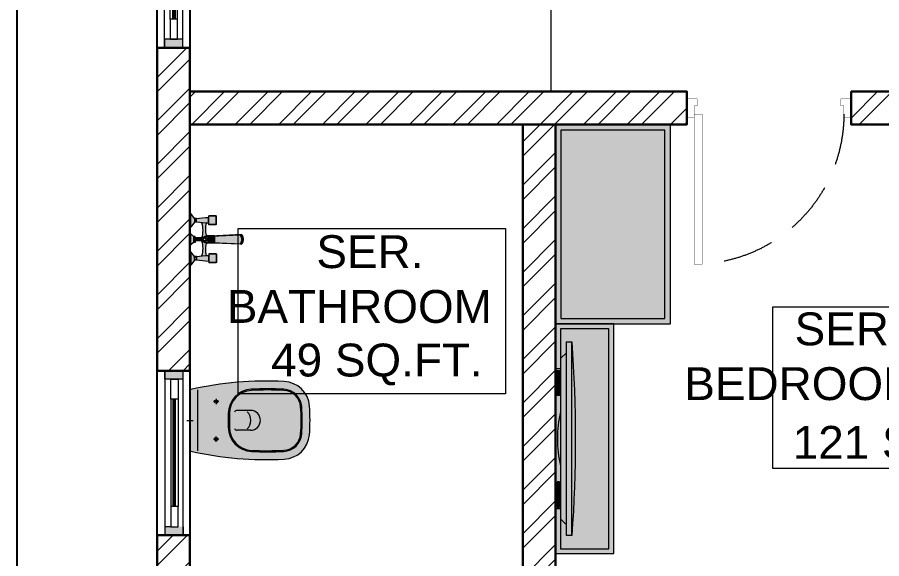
# Model space of a CAD drawing. Header units: inches. Extents: x 16106347 to 16308397, y -515360 to -420631.
# Drawn here: x 16155796 to 16159745, y -507054 to -504582 of the extents above; entities that cross this region are included whole.
import ezdxf

# ---------------------------------------------------------------- set-up
doc = ezdxf.new("R2010")
doc.units = ezdxf.units.IN
doc.header["$LTSCALE"] = 1000
doc.header["$MEASUREMENT"] = 0
doc.linetypes.add('DASHED2', pattern=[0.375, 0.25, -0.125])
doc.layers.get('0').update_dxf_attribs({"color": 1})
for name, color, linetype, lineweight in [('$TD_AUDIT_GENERATED_(12FAFF)', 37, 'Continuous', 20), ('APPLIANCES', 252, 'Continuous', 20), ('CHHAJJA', 251, 'Continuous', 25), ('Dimension', 18, 'Continuous', 5), ('DOOR', 251, 'Continuous', 20), ('FIXURE', 252, 'Continuous', 20), ('HA', 253, 'Continuous', 5), ('HACTH', 8, 'Continuous', 5), ('hatch', 8, 'Continuous', 5), ('moveis', 254, 'Continuous', 5), ('P GLASS', 140, 'Continuous', 25), ('parede', 7, 'Continuous', 30), ('SANITARY', 251, 'Continuous', 13), ('stone', 251, 'Continuous', 18), ('WALL', 7, 'Continuous', 30), ('window', 150, 'Continuous', 9)]:
    doc.layers.add(name, color=color, linetype=linetype, lineweight=lineweight)
for name, color, linetype in [('00', 252, 'Continuous'), ('FURINTURE', 37, 'Continuous'), ('TEXT', 7, 'Continuous')]:
    doc.layers.add(name, color=color, linetype=linetype)
doc.styles.add('ARIAL', font='ARIALN.TTF')
pattern_1 = [(45, (20506.61129899696, 338131.1568490627), (-3.97747564417433, 3.97747564417433), []), (45, (20509.262949422, 338131.1568490627), (-3.97747564417433, 3.97747564417433), [])]

# ---------------------------------------------------------------- blocks, each defined once
blk = doc.blocks.new('SERSTORAGE')
at = {"layer": 'HACTH'}
blk.add_hatch(color=254, dxfattribs=at).paths.add_polyline_path([(355746.3430539289, -14311.46403775403), (355746.3430539289, -14347.83966052871), (355767.3430539289, -14347.83966052871), (355767.3430539289, -14311.46403775403)])
at = {"layer": 'Dimension'}
for points in [[(355767.3430539289, -14311.46403775403), (355746.3430539289, -14311.46403775403), (355746.3430539289, -14347.83966052871), (355767.3430539289, -14347.83966052871)], [(355766.3430539289, -14312.46403775403), (355747.3430539289, -14312.46403775403), (355747.3430539289, -14346.83966052871), (355766.3430539289, -14346.83966052871)]]:
    blk.add_lwpolyline(points, close=True, dxfattribs=at)
blk = doc.blocks.new('756756777')
at = {"layer": 'HACTH', "lineweight": -3, "ltscale": 1.5}
for points in [[(355678.2037085971, -14249.46429851366), (355674.8771961224, -14249.46429851366), (355674.8771961224, -14251.00348412752), (355675.9483576574, -14251.00348412752), (355677.2676596122, -14251.00348412752), (355678.2037085971, -14251.00348412752)], [(355678.2036440861, -14289.92515296347), (355674.8771316113, -14289.92515296347), (355674.8771316113, -14291.46433857733), (355678.2036440861, -14291.46433857733), (355678.2036440861, -14289.9379445391)]]:
    blk.add_hatch(color=252, dxfattribs=at).paths.add_polyline_path(points)
at = {"layer": 'P GLASS', "color": 140, "ltscale": 19}
for points in [[(355676.4454683766, -14254.66821177956), (355676.4454038655, -14286.26042531132)], [(355676.770548893, -14254.66821177956), (355676.770484382, -14286.26042531132)]]:
    blk.add_lwpolyline(points, dxfattribs=at)
at = {"layer": 'window', "color": 18, "ltscale": 19}
for p, q in [((355674.8771961224, -14251.00348412752, -0.0007283721825542992), (355674.8771961224, -14249.46429851366, -0.0007283721825542992)), ((355678.2037085971, -14251.00348412752, -0.0007283721825542992), (355678.2037085971, -14249.46429851366, -0.0007283721825542992)), ((355675.9483576574, -14251.00348412752, -0.0007283721825542992), (355674.8771961224, -14251.00348412752, -0.0007283721825542992)), ((355677.2676596122, -14286.26042531132), (355677.2676596122, -14254.66821177956, -0.0007283721825542991)), ((355674.8771316113, -14289.92515296347), (355674.8771316113, -14291.46433857733)), ((355675.9482931464, -14289.92515296347), (355674.8771316113, -14289.92515296347)), ((355675.9482931464, -14289.92515296347), (355677.2675951011, -14289.92515296347)), ((355677.2675951011, -14289.92515296347), (355675.9482931464, -14289.92515296347)), ((355678.2036440861, -14289.92515296347), (355677.2675951011, -14289.92515296347)), ((355678.2036440861, -14289.92515296347), (355678.2036440861, -14291.46433857733))]:
    blk.add_line(p, q, dxfattribs=at)
at = {"layer": 'window', "color": 7}
blk.add_line((355675.9482931464, -14286.26042531132), (355675.9483576574, -14254.66821177956, -0.0007283721825542991), dxfattribs=at)
at = {"layer": 'window', "color": 18, "ltscale": 19}
for points in [[(355678.2037085971, -14249.46429851366), (355678.2036440861, -14291.46433857733), (355674.8771316113, -14291.46433857733), (355674.8771961224, -14249.46429851366)], [(355677.2675951011, -14289.92515296347), (355677.2675951011, -14286.26042531132), (355675.9482931464, -14286.26042531132), (355675.9482931464, -14289.92515296347)]]:
    blk.add_lwpolyline(points, close=True, dxfattribs=at)
at = {"layer": 'window', "color": 18, "ltscale": 19, "elevation": -0.0007283721826427053}
blk.add_lwpolyline([(355677.2675951011, -14251.00348412752), (355677.2675951011, -14254.66821177956), (355675.9482931464, -14254.66821177956), (355675.9482931464, -14251.00348412752)], close=True, dxfattribs=at)
blk = doc.blocks.new('TYYUTYU')
at = {"layer": 'moveis', "lineweight": 5, "ltscale": 0.08, "extrusion": (0, 0, -1)}
h = blk.add_hatch(dxfattribs=at)
h.set_pattern_fill('_USER,_O', color=0, scale=0.2722797109916579, angle=89.96665077303169, double=1, pattern_type=0)
h.set_pattern_definition([(269.9666507730317, (-418241.7409971727, 7370.686365234757), (-0.2722796648692947, 0.0001584814351978546), []), (179.9666507730317, (-418241.7409971727, 7370.686365234757), (0.0001584814351978379, 0.2722796648692946), [])])
h.paths.add_polyline_path([(-418471.6186656894, 7237.245557761955), (-418471.6156463675, 7242.432915796491), (-418471.1180124527, 7242.432626146739), (-418471.1210317746, 7237.245268112203)])
h = blk.add_hatch(dxfattribs=at)
h.set_pattern_fill('_USER,_O', color=0, scale=0.2722797109916579, angle=89.96665077303169, double=1, pattern_type=0)
h.set_pattern_definition([(89.9666507730317, (-418241.906850316, 7085.741707620788), (-0.2722796648692947, 0.0001584814351978546), []), (179.9666507730317, (-418241.906850316, 7085.741707620788), (-0.0001584814351978712, -0.2722796648692946), [])])
h.paths.add_polyline_path([(-418471.6290236472, 7219.450026964474), (-418471.632042969, 7214.262668929938), (-418471.1344090542, 7214.262379280186), (-418471.1313897323, 7219.449737314722)])
at = {"layer": 'parede', "ltscale": 0.08, "extrusion": (0, 0, -1)}
h = blk.add_hatch(color=256, dxfattribs=at)
h.dxf.hatch_style = 1
h.paths.add_polyline_path([(-418474.1647967135, 7248.312711724566), (-418474.1880363015, 7208.385844470566), (-418473.039370546, 7208.385175885198), (-418473.016130958, 7248.312043139198)])
h = blk.add_hatch(color=256, dxfattribs=at)
h.dxf.hatch_style = 1
edge = h.paths.add_edge_path()
edge.add_line((-418474.1880363015, 7208.385844470564), (-418474.1647967135, 7248.312711724553))
edge.add_arc((-418203.3787599169, 7228.191659270924), 271.5325661423529, 175.7503842617538, 184.182917284265)
h = blk.add_hatch(color=256, dxfattribs=at)
h.dxf.hatch_style = 1
edge = h.paths.add_edge_path()
edge.add_line((-418473.0174721598, 7246.007786153839), (-418473.0380293443, 7210.689432870565))
edge.add_line((-418473.0380293443, 7210.689432870564), (-418471.9355992045, 7211.745015075137))
edge.add_line((-418471.9355992045, 7211.745015075136), (-418471.9291758343, 7222.780711875264))
edge.add_arc((-418495.935411226, 7228.362054403762), 24.64651541490463, 346.9115099440705, 373.0217916019929)
edge.add_line((-418471.9226948184, 7233.915447315087), (-418471.9162715779, 7244.950921317456))
edge.add_line((-418471.9162715779, 7244.950921317455), (-418473.0174721597, 7246.007786153838))
h = blk.add_hatch(color=256, dxfattribs=at)
h.dxf.hatch_style = 1
edge = h.paths.add_edge_path()
edge.add_line((-418471.9175370537, 7242.776765620672), (-418471.9226948184, 7233.915447315101))
edge.add_arc((-418495.935411226, 7228.362054403771), 24.64651541490639, -13.08849005594709, 13.021791602010524, ccw=False)
edge.add_line((-418471.9291758344, 7222.780711875264), (-418471.9343337288, 7213.91917077192))
edge.add_line((-418471.9343337287, 7213.91917077192), (-418470.832518368, 7213.918529456019))
edge.add_line((-418470.832518368, 7213.918529456021), (-418470.8157216929, 7242.776124304761))
edge.add_line((-418470.8157216929, 7242.776124304761), (-418471.9175370537, 7242.776765620673))
h.paths.add_polyline_path([(-418471.1313897323, 7219.449737314717), (-418471.1344090542, 7214.262379280181), (-418471.632042969, 7214.262668929932), (-418471.6290236472, 7219.450026964469)], flags=16)
h.paths.add_polyline_path([(-418471.1210317746, 7237.245268112205), (-418471.6186656894, 7237.245557761957), (-418471.6156463675, 7242.432915796493), (-418471.1180124527, 7242.432626146741)], flags=16)
at = {"layer": 'APPLIANCES', "color": 18, "lineweight": 9, "ltscale": 0.08, "extrusion": (0, 0, -1)}
for p, q in [((418473.016130958, 7248.3120431392, -3.168375194324627e-08), (418474.1647967136, 7248.312711724566, -3.168375194324627e-08)), ((418473.016130958, 7248.312043139207, -3.168375194324627e-08), (418473.039370546, 7208.385175885198, -3.168375194324627e-08)), ((418473.0174721598, 7246.007786153839, -3.168375194324627e-08), (418471.9162715779, 7244.950921317457, -3.168375194324627e-08)), ((418471.9226948184, 7233.915447315103, -3.168375194324627e-08), (418471.9162715779, 7244.950921317457, -3.168375194324627e-08)), ((418471.9175370537, 7242.776765620669, -3.168375194324627e-08), (418470.8157216929, 7242.776124304764, -3.168375194324627e-08)), ((418470.832518368, 7213.918529456012, -3.168375194324627e-08), (418470.8157216929, 7242.776124304764, -3.168375194324627e-08)), ((418471.9355992045, 7211.745015075137, -3.168375194324627e-08), (418471.9291758344, 7222.780711875266, -3.168375194324627e-08)), ((418471.9343337287, 7213.919170771924, -3.168375194324627e-08), (418470.832518368, 7213.918529456019, -3.168375194324627e-08)), ((418473.0380293443, 7210.689432870566, -3.168375194324627e-08), (418471.9355992045, 7211.745015075137, -3.168375194324627e-08)), ((418474.1880363015, 7208.385844470566, -3.168375194324627e-08), (418473.039370546, 7208.385175885198, -3.168375194324627e-08))]:
    blk.add_line(p, q, dxfattribs=at)
at = {"layer": 'APPLIANCES', "color": 18, "lineweight": 5, "ltscale": 0.08, "extrusion": (0, 0, -1)}
blk.add_line((418474.1880363015, 7208.385844470566, -3.168375194324627e-08), (418474.1647967136, 7248.312711724566, -3.168375194324627e-08), dxfattribs=at)
at = {"layer": 'APPLIANCES', "color": 18, "lineweight": 5, "ltscale": 0.08, "extrusion": (0, 0, -1), "elevation": 3.168375194324627e-08}
for points in [[(-418471.6156463675, 7242.432915796493), (-418471.6186656894, 7237.245557761957), (-418471.1210317746, 7237.245268112205), (-418471.1180124527, 7242.432626146741)], [(-418471.632042969, 7214.26266892994), (-418471.6290236472, 7219.450026964476), (-418471.1313897323, 7219.449737314724), (-418471.1344090542, 7214.262379280188)]]:
    blk.add_lwpolyline(points, close=True, dxfattribs=at)
at = {"layer": 'APPLIANCES', "color": 18, "lineweight": 9, "ltscale": 0.08, "extrusion": (0, 0, -1)}
for centre, radius, start, end in [((-418202.2787360455, 7228.191018997868, 3.168375194324627e-08), 272.6296251396719, 175.767380983559, 184.1659205625454), ((-418495.935411226, 7228.362054403769, 3.168375194324627e-08), 24.64651541490721, 346.9115099442315, 13.02179160189536)]:
    blk.add_arc(centre, radius, start, end, dxfattribs=at)
blk = doc.blocks.new('TYTYUTYUTYU')
at = {"layer": 'hatch', "ltscale": 1.5}
h = blk.add_hatch(color=7, dxfattribs=at)
h.dxf.hatch_style = 1
h.paths.add_polyline_path([(154443.3576351248, -48164.60879971767), (154443.3576351248, -48176.60879971767), (154490.7184487747, -48176.60879971767), (154490.7184487747, -48164.60879971767)])
at = {"layer": 'stone', "ltscale": 1.5}
for points in [[(154443.3576351248, -48164.60879971767), (154443.3576351248, -48176.60879971767), (154490.7184487747, -48176.60879971767), (154490.7184487747, -48164.60879971767)], [(154444.3576351248, -48165.60879971767), (154444.3576351248, -48175.60879971767), (154489.7184487747, -48175.60879971767), (154489.7184487747, -48165.60879971767)]]:
    blk.add_lwpolyline(points, close=True, dxfattribs=at)
at = {"layer": 'APPLIANCES', "lineweight": 25, "rotation": 90}
blk.add_blockref('TYYUTYU', (161695.3853688301, -466647.4329197481, 3.168375194324627e-08), dxfattribs=at)
blk = doc.blocks.new('A$C5E5D5B29')
h = blk.add_hatch(color=256)
h.paths.add_polyline_path([(147.5788899718318, 209.2871160797658), (115.8288899718318, 209.28711607943), (115.8288899718318, 173.7271160799428), (147.5788899718318, 173.7271160799428)])
h.paths.add_polyline_path([(148.8488899720833, 204.207116079866), (147.5788899718318, 204.207116079866), (147.5788899718318, 178.8071160798426), (148.8488899718504, 178.8071160798426)])
h.paths.add_polyline_path([(207.35862698243, 196.6567214558017), (200.0204393207095, 196.6567214565584), (200.0204393207095, 186.3575107028009), (207.35862698243, 186.3575107031502)])
h.paths.add_polyline_path([(207.35862698243, 199.2315241448814), (200.0204393207095, 199.2315241448814), (200.0204393207095, 196.6567214565584), (207.35862698243, 196.6567214558017)])
h.paths.add_polyline_path([(207.35862698243, 186.3575107031502), (200.0204393207095, 186.3575107028009), (200.0204393207095, 183.782708014478), (207.35862698243, 183.782708014478)])
h.paths.add_polyline_path([(208.9035085954238, 199.2315241448814), (207.35862698243, 199.2315241448814), (207.35862698243, 183.782708014478), (208.9035085954238, 183.782708014478)])
h.paths.add_polyline_path([(223.9634494027123, 220.0821160802152), (208.9035085954238, 199.2315241448814), (208.9035085954238, 183.7827080150376), (223.9634494027123, 162.9321160802501)])
h.paths.add_polyline_path([(227.7995514189825, 220.0821160802152), (223.9634494027123, 220.0821160802152), (223.9634494027123, 162.9321160802501), (227.7995514189825, 162.9321160802501)])
h.paths.add_polyline_path([(173.467191617703, 116.3910389638828), (176.9092142458953, 116.3910389639187), (165.9106916177552, 122.7410389638389), (154.9121689896565, 116.391038963804), (154.9121689896565, 103.6910389638506), (165.9106916177552, 97.34103896381569), (176.9092142460243, 103.6910389639489), (173.467191617703, 103.6910389639182)])
h.paths.add_polyline_path([(147.5788899718318, 46.35496184701333), (115.8288899718318, 46.35496184701329), (115.8288899718318, 10.7949618474679), (147.5788899718318, 10.79496184713204)])
h.paths.add_polyline_path([(223.9634494027123, 57.14996184670596), (208.9035085954238, 36.29936991186037), (208.9035085954238, 20.85055378201645), (223.9634494027123, -3.81533173197e-05)])
h.paths.add_polyline_path([(227.7995514189825, 57.14996184670599), (223.9634494027123, 57.14996184670599), (223.9634494027123, -3.81533173197e-05), (227.7995514189825, -3.81533173197e-05)])
h = blk.add_hatch(color=256)
edge = h.paths.add_edge_path()
edge.add_ellipse((131.2527106746565, -242.3861285498133), major_axis=(-316.0341371394935, 316.0341371394935), ratio=0.9999999999997422, start_angle=306.14910945082966, end_angle=312.7436613895231, ccw=False)
edge.add_line((200.0204393207095, 199.2315241448814), (200.0204393207095, 183.7827080145705))
edge.add_ellipse((131.2527106746565, 625.4003607095219), major_axis=(316.0341371394903, 316.0341371394903), ratio=0.9999999999997402, start_angle=227.256338610477, end_angle=233.85089054917051, ccw=False)
edge.add_line((148.8488899718504, 178.8071160798426), (148.8488899720833, 204.207116079866))
h = blk.add_hatch(color=256)
edge = h.paths.add_edge_path()
edge.add_ellipse((281.5713411970064, 148.6552719296887), major_axis=(76.65954440082393, 76.65954440082393), ratio=0.9999999999999823, start_angle=117.68619401846439, end_angle=152.3138059815367, ccw=False)
edge.add_ellipse((131.2527106746565, 625.4003607095219), major_axis=(316.0341371394903, 316.0341371394903), ratio=0.99999999999974, start_angle=228.2372552480481, end_angle=231.0128934226414, ccw=False)
edge.add_ellipse((74.0129792704247, 153.4591713396949), major_axis=(-61.09003136825252, 61.09003136825246), ratio=1, start_angle=207.6839409176781, end_angle=242.3160590823222, ccw=False)
edge.add_ellipse((151.1187368363606, 131.2681628934806), major_axis=(4.543389869189744, 4.543389869189744), ratio=0.9999999999995828, start_angle=221.101698038198, end_angle=281.7429854289942, ccw=False)
edge.add_line((150.681906568352, 124.8577056302377), (150.681906568352, 123.5118565501743))
edge.add_line((150.681906568352, 123.5118565501743), (165.992353114251, 122.7881862508233))
edge.add_line((165.992353114251, 122.7881862508233), (165.9106916177552, 122.7410389638389))
edge.add_line((165.9106916177552, 122.7410389638389), (176.9092142458953, 116.3910389639187))
edge.add_line((176.9092142458953, 116.3910389639187), (178.0706611672816, 116.3910389639308))
for points in [[(5.86843234507328, 130.3566739065494), (12.70017100228963, 129.0910389636191, 0.3333333333373666), (12.70017100250161, 90.99103896305428), (5.868432344571524, 89.7254040212028, -0.2888544394049509), (5.868432344571495, 130.3566739057495)], [(12.70017100241967, 129.0910389634664), (123.165239901978, 124.5494534511047), (123.1652399017499, 95.53262447648113), (12.70017100228974, 90.99103896333678, -0.3333333333358034), (12.70017100218243, 129.0910389634761)], [(212.2656916177366, 97.34103896381569), (224.6460090894252, 86.55040402134182), (224.6460090894252, 133.5316739059053), (212.2656916177366, 122.7410389634315)], [(227.7995514189825, 133.5316739059053), (224.6460090894252, 133.5316739059053), (224.6460090894252, 86.55040402134182), (227.7995514189825, 86.55040402134182)]]:
    blk.add_hatch(color=256).paths.add_polyline_path(points)
h = blk.add_hatch(color=256)
h.paths.add_polyline_path([(124.2235732350964, 95.57613607144029), (150.681906568352, 96.66392594540265), (150.681906568352, 123.4181519824556), (124.2235732350964, 124.505941856165)])
h.paths.add_polyline_path([(126.5867551150732, 117.5372258393909), (126.5867551150732, 102.544852087507), (128.0843873077538, 102.544852087507), (143.8007310237735, 101.1212091794587), (143.8007310240064, 118.9608687474392), (128.0843873077538, 117.5372258393909)], flags=16)
h = blk.add_hatch(color=256)
h.paths.add_polyline_path([(175.0546916178427, 116.3910389638994), (173.467191617703, 116.3910389638828), (173.467191617703, 103.6910389639181), (175.0546916178427, 103.6910389639323)])
h.paths.add_polyline_path([(176.6421916177496, 116.391038963916), (175.0546916178427, 116.3910389638994), (175.0546916178427, 103.6910389639323), (176.6421916177496, 103.6910389639465)])
h.paths.add_polyline_path([(178.2296916176565, 116.3910389639325), (176.6421916177496, 116.391038963916), (176.6421916177496, 103.6910389639465), (178.2296916176565, 103.6910389639607)])
h.paths.add_polyline_path([(179.8171916177961, 116.3910389639491), (178.2296916176565, 116.3910389639325), (178.2296916176565, 103.6910389639607), (179.8171916177961, 103.6910389639749)])
h.paths.add_polyline_path([(181.404691617703, 116.3910389639656), (179.8171916177961, 116.3910389639491), (179.8171916177961, 103.6910389639749), (181.404691617703, 103.6910389639891)])
h.paths.add_polyline_path([(182.9921916178427, 116.3910389639822), (181.404691617703, 116.3910389639656), (181.404691617703, 103.6910389639891), (182.9921916178427, 103.6910389640033)])
h.paths.add_polyline_path([(184.5796916177496, 116.3910389639988), (182.9921916178427, 116.3910389639822), (182.9921916178427, 103.6910389640033), (184.5796916177496, 103.6910389640175)])
h.paths.add_polyline_path([(186.1671916176565, 116.3910389640153), (184.5796916177496, 116.3910389639988), (184.5796916177496, 103.6910389640175), (186.1671916176565, 103.6910389640317)])
h.paths.add_polyline_path([(187.754691617796, 116.3910389640319), (186.1671916176565, 116.3910389640153), (186.1671916176565, 103.6910389640317), (187.754691617796, 103.6910389640459)])
h.paths.add_polyline_path([(189.342191617703, 116.3910389640485), (187.754691617796, 116.3910389640319), (187.754691617796, 103.6910389640459), (189.342191617703, 103.6910389640601)])
h.paths.add_polyline_path([(190.9296916178426, 116.391038964065), (189.342191617703, 116.3910389640485), (189.342191617703, 103.6910389640601), (190.9296916178426, 103.6910389640743)])
h.paths.add_polyline_path([(192.5171916177496, 116.3910389640816), (190.9296916178426, 116.391038964065), (190.9296916178426, 103.6910389640743), (192.5171916177496, 103.6910389640885)])
h.paths.add_polyline_path([(193.7871916177682, 116.3910389640949), (192.5171916177496, 116.3910389640816), (192.5171916177496, 103.6910389640885), (193.7871916177682, 103.6910389640998)])
h.paths.add_polyline_path([(195.0571916177869, 116.3910389641081), (193.7871916177682, 116.3910389640949), (193.7871916177682, 103.6910389640998), (195.0571916177869, 103.6910389641112)])
h.paths.add_polyline_path([(196.3271916178055, 116.3910389641214), (195.0571916177869, 116.3910389641081), (195.0571916177869, 103.6910389641112), (196.3271916178055, 103.6910389641225)])
h.paths.add_polyline_path([(197.5971916175913, 116.3910389641346), (196.3271916178055, 116.3910389641214), (196.3271916178055, 103.6910389641225), (197.5971916175913, 103.6910389641339)])
h.paths.add_polyline_path([(198.8671916176099, 116.3910389641479), (197.5971916175913, 116.3910389641346), (197.5971916175913, 103.6910389641339), (198.8671916176099, 103.6910389641453)])
h.paths.add_polyline_path([(200.1371916176286, 116.3910389641611), (198.8671916176099, 116.3910389641479), (198.8671916176099, 103.6910389641453), (200.1371916176286, 103.6910389641566)])
h.paths.add_polyline_path([(201.026191617595, 116.3910389641704), (200.1371916176286, 116.3910389641611), (200.1371916176286, 103.6910389641566), (201.026191617595, 103.6910389641646)])
h.paths.add_polyline_path([(201.9151916175615, 116.3910389641797), (201.026191617595, 116.3910389641704), (201.026191617595, 103.6910389641646), (201.9151916175615, 103.6910389641725)])
h.paths.add_polyline_path([(202.804191617528, 116.391038964189), (201.9151916175615, 116.3910389641797), (201.9151916175615, 103.6910389641725), (202.804191617528, 103.6910389641805)])
h.paths.add_polyline_path([(203.6931916177273, 116.3910389641982), (202.804191617528, 116.391038964189), (202.804191617528, 103.6910389641805), (203.6931916177273, 103.6910389641884)])
h.paths.add_polyline_path([(204.3281916177366, 116.3910389642049), (203.6931916177273, 116.3910389641982), (203.6931916177273, 103.6910389641884), (204.3281916177366, 103.6910389641941)])
h.paths.add_polyline_path([(204.9631916177459, 116.3910389642115), (204.3281916177366, 116.3910389642049), (204.3281916177366, 103.6910389641941), (204.9631916177459, 103.6910389641998)])
h.paths.add_polyline_path([(210.995691617718, 116.391038963804), (204.9631916177459, 116.391038963804), (204.9631916177459, 103.6910389641998), (210.995691617718, 103.6910389649565)])
h.paths.add_polyline_path([(210.995691617718, 122.7410389630822), (204.9631916177459, 122.7410389630822), (204.9631916177459, 116.391038963804), (210.995691617718, 116.391038963804)])
h.paths.add_polyline_path([(210.995691617718, 103.6910389649565), (204.9631916177459, 103.6910389641998), (204.9631916175131, 97.34103896381569), (210.995691617718, 97.34103896381569)])
h.paths.add_polyline_path([(212.2656916177366, 122.7410389634315), (210.995691617718, 122.7410389634315), (210.995691617718, 116.391038963804), (210.995691617718, 103.6910389649565), (210.995691617718, 97.34103896381569), (212.2656916177366, 97.34103896381569)])
h = blk.add_hatch(color=256)
edge = h.paths.add_edge_path()
edge.add_ellipse((281.5713411970064, 71.42680599726738), major_axis=(76.65954440082393, 76.65954440082393), ratio=0.9999999999999825, start_angle=117.68619401846439, end_angle=152.3138059815367, ccw=False)
edge.add_line((178.0706611675691, 103.6910389639593), (176.9092142460242, 103.6910389639489))
edge.add_line((176.9092142460242, 103.6910389639489), (165.8155711029652, 97.28612110899613))
edge.add_line((165.8155711029652, 97.28612110899613), (165.9931655675406, 97.29342260670586))
edge.add_line((165.9931655675406, 97.29342260670586), (165.9923531136909, 97.29389167715465))
edge.add_line((165.9923531136909, 97.29389167715465), (150.681906568352, 96.5702213777243))
edge.add_line((150.681906568352, 96.5702213777243), (150.681906568352, 95.22437229665974))
edge.add_ellipse((151.1187368363606, 88.8139150334173), major_axis=(-4.543389869189744, 4.54338986918974), ratio=0.9999999999995828, start_angle=258.257014571006, end_angle=318.8983019618022, ccw=False)
edge.add_ellipse((74.0129792704247, 66.62290658720303), major_axis=(-61.09003136825251, 61.09003136825245), ratio=0.9999999999999999, start_angle=207.683940917678, end_angle=242.3160590823222, ccw=False)
edge.add_ellipse((131.2527106746565, -405.3182827825659), major_axis=(-316.0341371394943, 316.0341371394943), ratio=0.9999999999997355, start_angle=308.9871065773589, end_angle=311.7627447519493, ccw=False)
h = blk.add_hatch(color=256)
edge = h.paths.add_edge_path()
edge.add_line((148.8488899720833, 15.87496184709016), (148.8488899718504, 41.27496184705522))
edge.add_ellipse((131.2527106746565, -405.3182827825659), major_axis=(-316.0341371394943, 316.0341371394943), ratio=0.9999999999997358, start_angle=306.1491094508295, end_angle=312.7436613895229, ccw=False)
edge.add_line((200.0204393207095, 36.29936991238981), (200.0204393207095, 20.8505537820165))
edge.add_ellipse((131.2527106746565, 462.4682064767112), major_axis=(316.0341371394913, 316.0341371394913), ratio=0.9999999999997445, start_angle=227.2563386104768, end_angle=233.8508905491703, ccw=False)
at = {"layer": 'FIXURE', "color": 7}
for p, q in [((114.5588899718132, 173.7271160799428), (114.558889972046, 209.2871160794166)), ((114.558889972046, 209.2871160794166), (147.5788899718318, 209.2871160797658)), ((115.8240686650388, 210.5571160798427), (147.5788899718318, 210.5571160798427)), ((115.8288899718318, 172.4571160798659), (115.8288899718318, 210.5571160798427)), ((147.5788899718318, 172.4571160798659), (147.5788899718318, 210.5571160798427)), ((148.8488899720833, 204.207116079866), (147.5788899720646, 204.207116079866)), ((148.8488899718504, 178.8071160798426), (148.8488899720833, 204.207116079866)), ((200.0204393207095, 199.2315241448814), (207.35862698243, 199.2315241448814)), ((200.0204393207095, 183.782708014478), (200.0204393207095, 199.2315241448814)), ((207.35862698243, 196.6567214558017), (200.0204393207095, 196.6567214565584)), ((207.35862698243, 186.3575107031502), (200.0204393207095, 186.3575107028009)), ((207.35862698243, 199.2315241448814), (207.35862698243, 183.782708014478)), ((207.35862698243, 199.2315241448814), (208.9035085954238, 199.2315241448814)), ((208.9035085954238, 199.2315241448814), (223.9634494027123, 220.0821160802152)), ((208.9035085954238, 199.2315241448814), (208.9035085954238, 183.782708014478)), ((223.9634494027123, 162.9321160802501), (223.9634494027123, 220.0821160802152)), ((223.9634494027123, 220.0821160802152), (227.7995514189825, 220.0821160802152)), ((227.7995514189825, 162.9321160802501), (227.7995514189825, 220.0821160802152)), ((114.5588899718132, 173.7271160799428), (147.5788899718318, 173.7271160799428)), ((115.8240686650388, 172.4571160798659), (147.5788899718318, 172.4571160798659)), ((148.8488899718504, 178.8071160798426), (147.5788899720646, 178.8071160798426)), ((200.0204393207095, 183.782708014478), (207.35862698243, 183.782708014478)), ((207.35862698243, 183.782708014478), (208.9035085954238, 183.782708014478)), ((208.9035085961223, 183.7827080140705), (223.9634494027123, 162.9321160802501)), ((223.9634494027123, 162.9321160802501), (227.7995514189825, 162.9321160802501)), ((12.70017100265249, 129.0910389638156), (5.868432344403117, 130.3566739066736)), ((5.868432344635947, 130.356673905917), (165.9106916177552, 122.7920460990281)), ((165.9106916177552, 122.7920460990281), (12.70017100241966, 129.0910389634664)), ((123.1652399017475, 95.22437229729256), (123.1652399019804, 124.8577056300128)), ((123.1652399019804, 124.8577056300128), (150.681906568352, 124.857705630362)), ((124.2195554794743, 125.9160389638273), (150.681906568352, 125.9160389638273)), ((124.2235732350964, 94.1660389638273), (124.2235732350964, 125.9160389638273)), ((126.5867551150732, 117.5372258393909), (126.5867551150732, 102.544852087507)), ((128.0843873077538, 117.5372258393909), (126.5867551150732, 117.5372258393909)), ((128.0843873077538, 117.5372258401476), (143.8007310240064, 118.9608687474392)), ((128.0843873077538, 102.544852087507), (128.0843873077538, 117.5372258393909)), ((129.5132310239132, 117.6666556408163), (129.5132310239132, 102.415422287595)), ((131.1007310238201, 117.8104570967261), (131.1007310240529, 102.2716208309284)), ((132.6882310239598, 117.9542585530434), (132.6882310239598, 102.1278193750186)), ((134.2757310238667, 118.09806000971), (134.2757310238667, 101.984017918352)), ((135.8632310240064, 118.2418614659691), (135.8632310240064, 101.8402164620347)), ((137.4507310241461, 118.3856629222864), (137.4507310239132, 101.6964150053682)), ((139.0382310238201, 118.5294643786037), (139.0382310238201, 101.5526135487016)), ((140.6257310239598, 118.6732658348628), (140.6257310239598, 101.4088120924425)), ((142.2132310240995, 118.8170672907727), (142.2132310238667, 101.2650106357759)), ((143.8007310240064, 118.9608687474392), (143.8007310237735, 101.1212091794587)), ((150.681906568352, 94.1660389638273), (150.681906568352, 125.9160389638273)), ((154.9121689896565, 116.391038963804), (165.9106916177552, 122.7410389638389)), ((154.9121689896565, 103.6910389638506), (154.9121689896565, 116.391038963804)), ((165.9106916177552, 122.7410389638389), (176.9092142453883, 116.3910389642115)), ((165.9106916177552, 116.391038963804), (204.9631916177459, 116.3910389642115)), ((173.467191617703, 103.6910389638506), (173.467191617703, 116.3910389642115)), ((175.0546916178427, 103.6910389638506), (175.0546916178427, 116.3910389642115)), ((176.6421916177496, 103.6910389638506), (176.6421916177496, 116.3910389642115)), ((178.2296916176565, 103.6910389638506), (178.2296916176565, 116.3910389642115)), ((179.8171916177961, 103.6910389638506), (179.8171916177961, 116.3910389642115)), ((181.404691617703, 103.6910389638506), (181.404691617703, 116.3910389642115)), ((182.9921916178427, 103.6910389638506), (182.9921916178427, 116.3910389642115)), ((184.5796916177496, 103.6910389638506), (184.5796916177496, 116.3910389642115)), ((186.1671916176565, 103.6910389638506), (186.1671916176565, 116.3910389642115)), ((187.754691617796, 103.6910389638506), (187.754691617796, 116.3910389642115)), ((189.342191617703, 103.6910389638506), (189.342191617703, 116.3910389642115)), ((190.9296916178426, 103.6910389638506), (190.9296916178426, 116.3910389642115)), ((192.5171916177496, 103.6910389638506), (192.5171916177496, 116.3910389642115)), ((193.7871916177682, 103.6910389638506), (193.7871916177682, 116.3910389642115)), ((195.0571916177869, 103.6910389638506), (195.0571916177869, 116.3910389642115)), ((196.3271916178055, 103.6910389638506), (196.3271916178055, 116.3910389642115)), ((197.5971916175913, 103.6910389638506), (197.5971916175913, 116.3910389642115)), ((198.8671916176099, 103.6910389638506), (198.8671916176099, 116.3910389642115)), ((200.1371916176286, 103.6910389638506), (200.1371916176286, 116.3910389642115)), ((201.026191617595, 103.6910389638506), (201.026191617595, 116.3910389642115)), ((201.9151916175615, 103.6910389638506), (201.9151916175615, 116.3910389642115)), ((202.804191617528, 103.6910389638506), (202.804191617528, 116.3910389642115)), ((203.6931916177273, 103.6910389638506), (203.6931916177273, 116.3910389642115)), ((204.3281916177366, 103.6910389638506), (204.3281916177366, 116.3910389642115)), ((204.9631916177459, 116.3910389642115), (204.9631916177459, 122.7410389634315)), ((204.9631916175131, 122.7410389630822), (210.995691617718, 122.7410389630822)), ((204.9631916177459, 103.6910389638506), (204.9631916177459, 116.3910389642115)), ((204.9631916177459, 116.391038963804), (210.995691617718, 116.391038963804)), ((210.995691617718, 97.34103896381569), (210.995691617718, 122.7410389634315)), ((210.995691617718, 122.7410389634315), (212.2656916177366, 122.7410389634315)), ((212.2656916184351, 122.7410389638389), (224.6460090894252, 133.5316739059053)), ((212.2656916177366, 97.34103896381569), (212.2656916177366, 122.7410389634315)), ((224.6460090894252, 133.5316739059053), (224.6460090894252, 86.55040402134182)), ((224.6460090894252, 133.5316739059053), (227.7995514189825, 133.5316739059053)), ((227.7995514189825, 133.5316739059053), (227.7995514189825, 86.55040402134182)), ((5.868432344635947, 89.72540402098093), (165.9106916177552, 97.29003182897577)), ((12.70017100265249, 90.99103896308223), (5.868432344635947, 89.72540402098093)), ((165.9106916177552, 97.29003182897577), (12.70017100265249, 90.99103896308223)), ((123.1652399017475, 95.22437229729256), (150.681906568352, 95.22437229729256)), ((124.2195554794743, 94.1660389638273), (150.681906568352, 94.1660389638273)), ((126.5867551150732, 102.544852087507), (128.0843873077538, 102.544852087507)), ((128.0843873077538, 102.544852087507), (143.8007310237735, 101.1212091794587)), ((165.9106916177552, 97.34103896381569), (154.9121689896565, 103.6910389638506)), ((165.910691617988, 103.6910389638506), (204.9631916179787, 103.6910389641998)), ((176.9092142458539, 103.6910389638506), (165.9106916177552, 97.34103896381569)), ((204.9631916177459, 103.6910389638506), (204.9631916175131, 97.34103896381569)), ((204.9631916175131, 103.6910389641998), (210.995691617718, 103.6910389649565)), ((204.9631916175131, 97.34103896381569), (210.995691617718, 97.34103896381569)), ((210.995691617718, 97.34103896381569), (212.2656916177366, 97.34103896381569)), ((212.2656916177366, 97.34103896381569), (224.6460090894252, 86.55040402134182)), ((224.6460090894252, 86.55040402134182), (227.7995514189825, 86.55040402134182)), ((114.5588899718132, 46.35496184701333), (114.558889972046, 10.79496184748132)), ((114.5588899718132, 46.35496184701333), (147.5788899718318, 46.35496184701333)), ((115.8240686650388, 47.62496184709014), (147.5788899718318, 47.62496184709014)), ((115.8288899718318, 47.62496184709014), (115.8288899718318, 9.524961847055236)), ((147.5788899718318, 47.62496184709014), (147.5788899718318, 9.524961847055236)), ((148.8488899718504, 41.27496184705522), (147.5788899720646, 41.27496184705522)), ((148.8488899718504, 41.27496184705522), (148.8488899720833, 15.87496184709016)), ((208.9035085961223, 36.29936991282739), (223.9634494027123, 57.14996184670599)), ((223.9634494027123, 57.14996184670599), (223.9634494027123, -3.81533172913e-05)), ((223.9634494027123, 57.14996184670599), (227.7995514189825, 57.14996184670599)), ((227.7995514189825, 57.14996184670599), (227.7995514189825, -3.81533172913e-05)), ((114.558889972046, 10.79496184748132), (147.5788899718318, 10.79496184713207)), ((115.8240686650388, 9.524961847055236), (147.5788899718318, 9.524961847055236)), ((148.8488899720833, 15.87496184709016), (147.5788899720646, 15.87496184709016)), ((200.0204393207095, 36.29936991247814), (207.35862698243, 36.29936991247814)), ((200.0204393207095, 36.29936991247814), (200.0204393207095, 20.8505537820165)), ((207.35862698243, 33.72456722374773), (200.0204393207095, 33.72456722409697)), ((207.35862698243, 23.42535647109617), (200.0204393207095, 23.42535647039767)), ((200.0204393207095, 20.8505537820165), (207.35862698243, 20.8505537820165)), ((207.35862698243, 20.8505537820165), (207.35862698243, 36.29936991247814)), ((207.35862698243, 36.29936991247814), (208.9035085954238, 36.29936991247814)), ((207.35862698243, 20.8505537820165), (208.9035085954238, 20.8505537820165)), ((208.9035085954238, 20.8505537820165), (208.9035085954238, 36.29936991247814)), ((208.9035085954238, 20.8505537820165), (223.9634494027123, -3.81533172913e-05)), ((223.9634494027123, -3.81533172913e-05), (227.7995514189825, -3.81533172913e-05))]:
    blk.add_line(p, q, dxfattribs=at)
at = {"layer": 'FIXURE', "extrusion": (0, 0, -1)}
for centre, major_axis, ratio, start_param, end_param in [((131.2527106746565, -242.3861285498133), (-316.0341371394934, 316.0341371394934), 0.9999999999997422, 0.8247787011898265, 0.9398753452141329), ((131.2527106746565, 625.4003607095219), (316.0341371394903, 316.0341371394903), 0.99999999999974, 2.201717308375658, 2.316813952399962), ((74.0129792704247, 153.4591713396949), (-61.09003136825251, 61.09003136825245), 0.9999999999999999, 2.053972245735955, 2.658416734648731), ((281.5713411970064, 148.6552719296887), (76.65954440082393, 76.65954440082393), 0.9999999999999823, 3.624807896557937, 4.229173737416526), ((38.1001710020937, 110.041038963478), (26.94076836315744, 26.94076836315745), 0.9999999999999437, 3.364590005535069, 4.489391628439357), ((38.1001710020937, 110.041038963478), (-22.4506403026219, 22.4506403026219), 1, 4.854286034981592, 6.141288252582681), ((151.1187368363606, 131.2681628934806), (4.543389869189744, 4.543389869189744), 0.9999999999995828, 1.365842567045229, 2.424232694662746), ((165.9106916177552, 110.0410389638273), (-4.490128060535869, 4.490128060535869), 0.9999999999998256, 0.7853981633975354, 7.06858347057712), ((151.1187368363606, 88.8139150334173), (-4.543389869189745, 4.543389869189741), 0.9999999999995828, 0.7173599589270458, 1.775750086544561), ((74.0129792704247, 66.62290658720303), (-61.09003136825251, 61.09003136825245), 0.9999999999999999, 2.053972245735955, 2.658416734648731), ((281.5713411970064, 71.42680599726738), (76.65954440082393, 76.65954440082393), 0.9999999999999823, 3.624807896557937, 4.229173737416526), ((131.2527106746565, -405.3182827825659), (-316.0341371394943, 316.0341371394943), 0.9999999999997355, 0.8247787011898307, 0.9398753452141364), ((131.2527106746565, 462.4682064767112), (316.0341371394912, 316.0341371394912), 0.9999999999997445, 2.20171730837566, 2.316813952399965)]:
    blk.add_ellipse(centre, major_axis=major_axis, ratio=ratio, start_param=start_param, end_param=end_param, dxfattribs=at)
blk = doc.blocks.new('800mm wide flush door')
at = {"layer": 'DOOR', "const_width": 2.000000000000003}
for points in [[(34.99032286927104, 75.00000000034925), (34.8860658747144, 804.9999837288633), (74.89574218913913, 805.0056978226639), (75, 75.00000000093132)], [(49.99513658741489, 34.95130090415478), (34.99513673223555, 34.94921381387394), (34.988529747352, 89.91856854315847), (-0.01146991411224008, 89.91369866661262), (6.947200745344162e-06, -0.05565572355408221), (50.00000646291301, -0.04869875777512789)], [(750, 35.00000000174623), (764.9999999995343, 35.00000000093132), (764.9989585862495, 89.96935511787888), (799.9989585871808, 89.96935511752963), (799.9999999995343, 1.280568540096283e-09), (749.9999999995343, 1.280568540096283e-09)]]:
    blk.add_lwpolyline(points, close=True, dxfattribs=at)
at = {"layer": 'DOOR', "linetype": 'DASHED2'}
blk.add_arc((32.93314029090106, 74.14198733132798), 732.0673625230214, 0.06715298791372047, 86.71396558900678, dxfattribs=at)
blk = doc.blocks.new('FGHFGHH')
blk.add_hatch(color=7).paths.add_polyline_path([(366344.886450119, -2950.849212141827, 0.3821782556391699), (366349.5183660728, -2955.314436499516, 0.06829564607457736), (366366.5733575354, -2953.865761228531, 0.3144413922368008), (366366.7898973582, -2953.577892248147), (366366.7898973582, -2942.888137558238, 0.3144413922362486), (366366.5733575353, -2942.60026857781, 0.06829564607460335), (366349.5183660722, -2941.151593306891, 0.3814508057883387), (366344.8873666149, -2945.604602877817, 0.03699435431470156)])
at = {"layer": 'SANITARY'}
for p, q in [((366365.3770262404, -2953.803580745258, 0.3229419694115475), (366365.3770262404, -2942.682449843142, 0.3229419694115475)), ((366355.6578463829, -2946.424635685394, 0.3229419694115475), (366358.0879243636, -2946.424635685394, 0.3229419694115475)), ((366359.5271577988, -2949.468494615295, 0.3229419694115475), (366359.5271577988, -2946.983524847471, 0.3229419694115475)), ((366359.7322305014, -2949.468494615295, 0.3229419694115475), (366359.7322305014, -2946.983524847471, 0.3229419694115475)), ((366355.6578463829, -2950.041394199413, 0.3229419694115475), (366358.0879243636, -2950.041394199413, 0.3229419694115475))]:
    blk.add_line(p, q, dxfattribs=at)
at = {"layer": 'SANITARY', "ltscale": 2}
for p, q in [((366361.4454213473, -2944.801756517405, 0.3229419694115475), (366362.4546150019, -2944.801756517405, 0.3229419694115475)), ((366361.9457678156, -2944.297177591496, 0.3229419694115475), (366361.9457678156, -2945.306335443317, 0.3229419694115475)), ((366367.2976802971, -2948.233014942403, 0.3229419694115475), (366366.1686926524, -2948.233014942403, 0.3229419694115475)), ((366361.4454213473, -2951.664273367401, 0.3229419694115475), (366362.4546150019, -2951.664273367401, 0.3229419694115475)), ((366361.9457678156, -2952.168852293311, 0.3229419694115475), (366361.9457678156, -2951.159694441491, 0.3229419694115475))]:
    blk.add_line(p, q, dxfattribs=at)
at = {"layer": 'SANITARY'}
blk.add_lwpolyline([(366366.7898973582, -2942.888137558238, 0.3144413920905681), (366366.5733575353, -2942.60026857781, 0.0682956460747444), (366349.5183660728, -2941.151593306869, 0.3814508060532929), (366344.8873666149, -2945.604602877817, 0.0369943543174045), (366344.886450119, -2950.849212141827, 0.3821782557020088), (366349.5183660728, -2955.314436499516, 0.06829564607475799), (366366.5733575353, -2953.865761228575, 0.3144413920915921), (366366.7898973582, -2953.577892248147)], format="xyb", close=True, dxfattribs=at)
for centre in [(366361.9500181747, -2944.801756517405, 0.3229419694115475), (366361.9500181747, -2951.664273367401, 0.3229419694115475)]:
    blk.add_circle(centre, 0.3027580963233258, dxfattribs=at)
for centre, radius, start, end in [((366349.6966844253, -2945.971595856191, 0.3229419694115475), 3.403741637076241, 92.11871918690332, 175.6362886578502), ((366352.7661516179, -3004.074300102268, 0.3229419694115475), 61.5870653644216, 87.46695561215894, 92.9739958695924), ((366352.7661516179, -3004.074300102268, 0.3229419694115475), 61.58706444670282, 87.46695561215894, 92.9739958695924), ((366352.7661516179, -3004.074300102268, 0.3229419694115475), 61.38199174420507, 87.46695561215894, 92.9739958695924), ((366355.2917784218, -2946.983524847471, 0.3229419694115475), 4.440452079408779, 0, 87.46695561215894), ((366355.2917784218, -2946.983524847471, 0.3229419694115475), 4.440451161689996, 0, 87.46695561215894), ((366349.6966844253, -2945.971595856191, 0.3229419694115475), 3.198668934578498, 92.11871918690332, 175.6362886578502), ((366355.2917784218, -2946.983524847471, 0.3229419694115475), 4.23537845919225, 0, 87.46695561215894), ((366380.2799380273, -2948.238770475912, 0.3229419694115475), 34.07090457081272, 175.743487423285, 184.2165128253894), ((366380.2799380273, -2948.238770475912, 0.3229419694115475), 33.86583186831498, 175.743487423285, 184.2165128253894), ((366355.6578463829, -2948.233014942403, 0.3229419694115475), 1.808379257008921, 90, 270), ((366357.6645711347, -2948.161632070934, 0.3229419694115475), 2.045854923067224, 132.5284811115724, 181.9995394260062), ((366358.0879243636, -2946.977380359404, 0.3229419694115475), 0.5527446740087654, 25.05165147833216, 90), ((366357.6645711347, -2948.304397813872, 0.3229419694115475), 2.045854923067224, 178.0004605739938, 227.4715188884276), ((366355.2917784218, -2949.468494615295, 0.3229419694115475), 4.235379376911035, 272.9954784842535, 0), ((366355.2917784218, -2949.468494615295, 0.3229419694115475), 4.440452079408779, 272.9954784842535, 0), ((366358.0879243636, -2949.488649525403, 0.3229419694115475), 0.5527446740087654, 270, 334.9483485216679), ((366349.6966844253, -2950.494434028616, 0.3229419694115475), 3.403741637076241, 184.3637113421498, 267.8812808130967), ((366349.6966844253, -2950.494434028616, 0.3229419694115475), 3.198668934578498, 184.3637113421498, 267.8812808130967), ((366352.6130278048, -2898.277594239712, 0.3229419694115475), 55.49631953735267, 266.8691829435987, 272.9954784842535), ((366352.6130278048, -2898.277594239712, 0.3229419694115475), 55.7013922398504, 266.8691829435987, 272.9954784842535)]:
    blk.add_arc(centre, radius, start, end, dxfattribs=at)
blk = doc.blocks.new('rgrreg')
at = {"layer": 'HACTH', "lineweight": -3, "ltscale": 1.5}
for points in [[(-23.25690112065058, -2.2552971804962), (-23.25690112065058, 1.071215294270587), (-24.79608673451003, 1.071215294270587), (-24.79608673451003, -2.2552971804962), (-23.26969269628171, -2.2552971804962)], [(5.203913265897427, -2.255350939678465), (5.203913265897427, 1.071161535084684), (3.664727652037982, 1.071161535084684), (3.664727652037982, 0), (3.664727652037982, -1.319301954743423), (3.664727652037982, -2.255350939678465)]]:
    blk.add_hatch(color=252, dxfattribs=at).paths.add_polyline_path(points)
at = {"layer": 'P GLASS', "color": 140, "ltscale": 19, "elevation": 0.0003186629287724188}
for points in [[(0, -0.4971107191486226), (-19.59217346849618, -0.4970569599590817)], [(0, -0.8221912355984387), (-19.59217346849618, -0.8221374764125358)]]:
    blk.add_lwpolyline(points, dxfattribs=at)
at = {"layer": 'window', "color": 18, "ltscale": 19}
for p, q in [((-23.25690112065058, 1.071215294270587), (-24.79608673451003, 1.071215294270587)), ((-23.25690112065058, 5.375918226491194e-05), (-23.25690112065058, 1.071215294270587)), ((-23.25690112065058, -1.31924819555752), (-23.25690112065058, 5.375918226491194e-05)), ((-23.25690112065058, 5.375918226491194e-05), (-23.25690112065058, -1.31924819555752)), ((3.664727652037982, 1.071161535084684), (5.203913265897427, 1.071161535084684)), ((3.664727652037982, 0), (3.664727652037982, 1.071161535084684)), ((-23.25690112065058, -2.2552971804962), (-23.25690112065058, -1.31924819555752)), ((-19.59217346849618, -1.319312706580604), (0, -1.319301954743423)), ((-23.25690112065058, -2.2552971804962), (-24.79608673451003, -2.2552971804962)), ((3.664727652037982, -2.255350939678465), (5.203913265897427, -2.255350939678465))]:
    blk.add_line(p, q, dxfattribs=at)
at = {"layer": 'window', "color": 7}
blk.add_line((-19.59217346849618, 5.375918226491194e-05), (0, 0), dxfattribs=at)
at = {"layer": 'window', "color": 18, "ltscale": 19, "elevation": 0.0003186629287724188}
blk.add_lwpolyline([(5.203913265897427, -2.255350939678465), (-24.79608673451003, -2.2552971804962), (-24.79608673451003, 1.071215294270587), (5.203913265897427, 1.071161535084684)], close=True, dxfattribs=at)
at = {"layer": 'window', "color": 18, "ltscale": 19}
for points in [[(-23.25690112065058, -1.31924819555752), (-19.59217346849618, -1.31924819555752), (-19.59217346849618, 5.375918226491194e-05), (-23.25690112065058, 5.375918226491194e-05)], [(3.664727652037982, -1.31923744372034), (0, -1.31923744372034), (0, 6.451101944549009e-05), (3.664727652037982, 6.451101944549009e-05)]]:
    blk.add_lwpolyline(points, close=True, dxfattribs=at)
blk = doc.blocks.new('zw$8369')
at = {"layer": 'HA'}
h = blk.add_hatch(dxfattribs=at)
h.set_pattern_fill('ANSI32', color=251, scale=15, angle=359.9999999999999, style=0)
h.set_pattern_definition([(44.99999999999996, (-360802.7816426083, 8575.686274041596), (-3.977475644174329, 3.977475644174332), []), (44.99999999999996, (-360800.1299921833, 8575.686274041596), (-3.977475644174329, 3.977475644174332), [])])
h.paths.add_polyline_path([(-1687.631882535294, -947.7536200564937), (-1687.631850646809, -888.7536200566683), (-1681.631850646809, -888.7536200566683), (-1681.631882535294, -947.7536200564937)])
h = blk.add_hatch(dxfattribs=at)
h.set_pattern_fill('ANSI32', color=251, scale=15, angle=360, style=0)
h.set_pattern_definition(pattern_1)
h.paths.add_polyline_path([(-1681.631849635392, -896.7539208799717), (-1590.829262709245, -896.7539208799717), (-1590.829262709245, -902.7536200566683), (-1681.631849635392, -902.7536200566683)])
h = blk.add_hatch(dxfattribs=at)
h.set_pattern_fill('ANSI32', color=251, scale=15, angle=360, style=0)
h.set_pattern_definition(pattern_1)
h.paths.add_polyline_path([(-1465.628000669181, -896.7535271620727), (-1560.829111635685, -896.7543145979289), (-1560.829111635685, -902.7540137746255), (-1465.628000669181, -902.7532263387693)])
h = blk.add_hatch(dxfattribs=at)
h.set_pattern_fill('ANSI32', color=251, scale=15, angle=360, style=0)
h.set_pattern_definition(pattern_1)
h.paths.add_polyline_path([(-1614.829262709245, -902.7536200566683), (-1620.829262709245, -902.7536200566683), (-1620.829262709245, -989.7536400997196), (-1614.829262709245, -989.7536400997196)])
h = blk.add_hatch(dxfattribs=at)
h.set_pattern_fill('ANSI32', color=251, scale=15, angle=360, style=0)
h.set_pattern_definition(pattern_1)
h.paths.add_polyline_path([(-1687.63191479072, -977.7536200569011), (-1681.631849642843, -977.7536200569011), (-1681.631849642843, -1019.75364009972), (-1687.63191479072, -1019.75364009972)])
at = {"layer": 'CHHAJJA', "color": 251, "linetype": 'DASHED2', "ltscale": 4, "elevation": 0.0001340140698085202}
blk.add_lwpolyline([(-1687.686347607523, -1025.753640099661), (-1713.179475003853, -1025.753640099661), (-1713.117863463238, 245.0702090414125), (-1687.62473606877, 245.0702090414125)], close=True, dxfattribs=at)
at = {"layer": 'Dimension', "color": 251, "elevation": -1.035886595064791e-05}
for points in [[(-1615.631810486317, -810.7535799930338), (-1681.631849635392, -810.7535799930338), (-1681.631849635392, -896.7539208799717), (-1615.631810486317, -896.7539208799717)], [(-1672.818930653855, -921.7712629878079), (-1623.97028031759, -921.7712629878079), (-1623.97028031759, -951.9438372098957), (-1672.818930653855, -951.9438372098957)], [(-1575.115643827245, -936.0760317140375), (-1525.158701626584, -936.0760317140375), (-1525.158701626584, -965.573352500156), (-1575.115643827245, -965.573352500156)]]:
    blk.add_lwpolyline(points, close=True, dxfattribs=at)
at = {"layer": 'FURINTURE', "color": 251, "elevation": -1.035886595064791e-05}
for points in [[(-1681.631767060608, -888.7536200566683), (-1687.63183157146, -888.7536200566683), (-1687.631899056956, -846.7535799930338), (-1681.631834546104, -846.7535799930338)], [(-1681.631850279868, -977.7536200569011), (-1687.63191479072, -977.7536200569011), (-1687.63191479072, -947.7536200564937), (-1681.631850279868, -947.7536200564937)]]:
    blk.add_lwpolyline(points, close=True, dxfattribs=at)
at = {"layer": 'WALL', "color": 251, "elevation": -1.035886595064791e-05}
for points in [[(-1687.631850646809, -888.7536200566683), (-1681.631850646809, -888.7536200566683), (-1681.631882535294, -947.7536200564937), (-1687.631882535294, -947.7536200564937)], [(-1681.631849635392, -896.7539208799717), (-1590.829262709245, -896.7539208799717), (-1590.829262709245, -902.7536200566683), (-1681.631849635392, -902.7536200566683)], [(-1560.829111635685, -896.7543145979289), (-1465.628000669181, -896.7535271620727), (-1465.628000669181, -902.7532263387693), (-1560.829111635685, -902.7540137746255)], [(-1620.829262709245, -989.7536400997196), (-1614.829262709245, -989.7536400997196), (-1614.829262709245, -902.7536200566683), (-1620.829262709245, -902.7536200566683)], [(-1687.63191479072, -977.7536200569011), (-1681.631849642843, -977.7536200569011), (-1681.631849642843, -1019.75364009972), (-1687.63191479072, -1019.75364009972)]]:
    blk.add_lwpolyline(points, close=True, dxfattribs=at)
at = {"layer": '$TD_AUDIT_GENERATED_(12FAFF)', "color": 251, "linetype": 'Continuous', "xscale": -0.03749980262620962, "yscale": 0.03749980262620962, "zscale": 0.03749980262620962, "rotation": 180.0081828573477}
blk.add_blockref('800mm wide flush door', (-1590.829288404435, -898.0689410174382, -1.035886595064791e-05), dxfattribs=at)
at = {"layer": 'Dimension', "color": 251, "rotation": 360}
for name, p in [('756756777', (-357361.1723166388, 13402.71071852074, -1.035886595064791e-05)), ('SERSTORAGE', (-357361.1723166388, 13408.67009415192, 0.0001340140699418859))]:
    blk.add_blockref(name, p, dxfattribs=at)
at = {"layer": 'Dimension', "color": 251, "xscale": 0.8860975092548958, "yscale": 0.8860975092548958, "zscale": 0.8860975092548958, "rotation": 269.9999999999999}
blk.add_blockref('TYTYUTYUTYU', (41074.34379906766, 135912.7049550703, 0.0001340140702381164), dxfattribs=at)
at = {"layer": 'FURINTURE', "color": 251, "xscale": -1, "rotation": 89.99999999999932}
blk.add_blockref('rgrreg', (-1685.128758762032, -972.5497067910037, -0.0003290217947230667), dxfattribs=at)
at = {"layer": 'SANITARY', "color": 251, "xscale": 0.0426942397607491, "yscale": 0.0426942397607491, "zscale": 0.0426942397607491, "rotation": 180}
blk.add_blockref('A$C5E5D5B29', (-1671.906140897423, -919.0555015556747, -1.035886595064791e-05), dxfattribs=at)
at = {"layer": 'SANITARY', "color": 251, "rotation": 180}
blk.add_blockref('FGHFGHH', (364685.1013108809, -3905.027259367518, -0.3228079553416056), dxfattribs=at)
at = {"layer": 'TEXT', "color": 251, "char_height": 5.999999999999999, "attachment_point": 1, "style": 'ARIAL'}
for s, insert, width in [('{\\fArial|b0|i0|c0|p34;\\W7.02625; }{\\fArial|b0|i0|c0|p34;\\C1;SER. }{\\fArial|b0|i0|c0|p34;\\W7.02625; }{\\fArial|b0|i0|c0|p34;\\C1;BATHROOM}', (-1674.885514385998, -922.9935179656022, -1.035886595059785e-05), 51.93670267908603), ('{\\fArial|b0|i0|c0|p34;\\W8.65546; }{\\fArial|b0|i0|c0|p34;\\C1;SERVANT }{\\fArial|b0|i0|c0|p34;\\W8.65546; }{\\fArial|b0|i0|c0|p34;\\C1;BEDROOM}', (-1591.293046975508, -937.0945279503358, -1.035886595064791e-05), 80.11151185032215), ('{\\fArial|b0|i0|c0|p34;\\W9.03332; }{\\fArial|b0|i0|c0|p34;\\C1;49 SQ.FT.}', (-1687.833036450669, -942.7846950421808, -1.035886595056714e-05), 80.11151185032215), ('{\\fArial|b0|i0|c0|p34;\\W7.85933; }{\\fArial|b0|i0|c0|p34;\\C1;121 SQ.FT.}', (-1589.791104940698, -957.8190022836206, -1.035886595056714e-05), 80.11151185032215)]:
    blk.add_mtext(s, dxfattribs=dict(at, insert=insert, width=width))

msp = doc.modelspace()

# ---------------------------------------------------------------- block references
at = {"layer": '00', "color": 1, "linetype": 'Continuous', "xscale": 25, "yscale": 25, "zscale": 25}
msp.add_blockref('zw$8369', (16198625.86811548, -482502.0907038245, -3.074097912758589e-05), dxfattribs=at)

doc.saveas('drawing.dxf')
